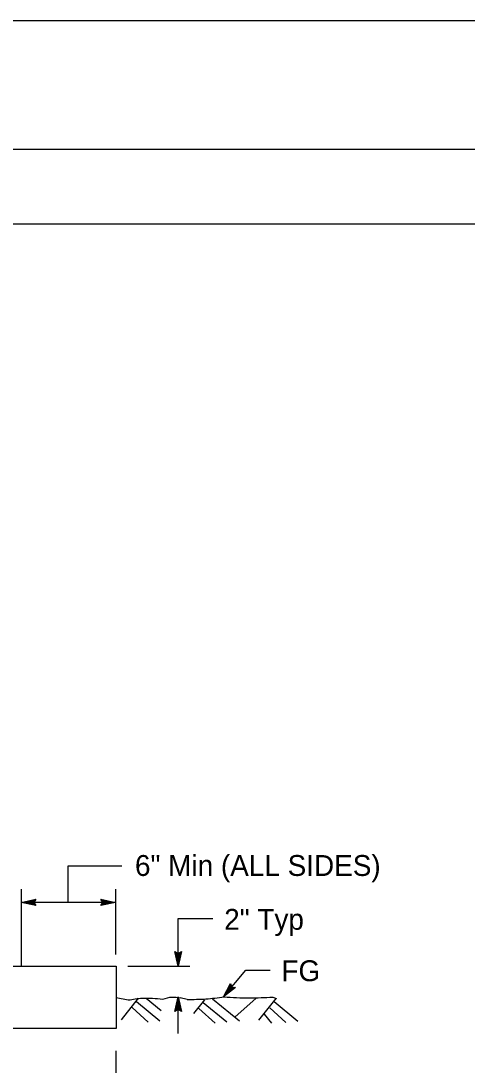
# Model space of a CAD drawing. Extents: x -893 to 867, y -474 to 712.
# Drawn here: x 6.9 to 156.6, y 361.9 to 712 of the extents above; entities that cross this region are included whole.
import ezdxf

# ---------------------------------------------------------------- set-up
doc = ezdxf.new("R2010")
doc.units = 0
for name, color, linetype in [('10 Sheet Format', 7, 'Continuous'), ('56 Stage 3 Anno', 7, 'Continuous'), ('57 Undefined', 7, 'Continuous'), ('60 Nongeo Data', 7, 'Continuous'), ('border_PLOTTING-ELEMENTS', 7, 'Continuous'), ('border_rw_22x34_Cut_Lines', 7, 'Continuous'), ('border_SHEET', 7, 'Continuous')]:
    doc.layers.add(name, color=color, linetype=linetype)

msp = doc.modelspace()

# ---------------------------------------------------------------- linework, layer by layer
at = {"layer": '10 Sheet Format'}
msp.add_lwpolyline([(-893.45, -474.04), (866.55, -474.04), (866.55, 711.96), (-893.45, 711.96)], close=True, dxfattribs=at)
at = {"layer": '56 Stage 3 Anno'}
for p, q in [((22.84, 416.5), (22.84, 428.77)), ((22.84, 428.77), (40.86, 428.77)), ((38.65, 420.88), (38.65, 399)), ((7.03, 416.5), (11.95, 417.59)), ((8.17, 416.5), (11.76, 417.3)), ((9.29, 416.5), (11.61, 417.01)), ((10.43, 416.5), (11.42, 416.72)), ((11.95, 417.59), (11.29, 416.5)), ((11.95, 417.59), (11.95, 417.59)), ((34.38, 416.5), (33.73, 417.6)), ((33.73, 417.6), (33.73, 417.6)), ((33.73, 417.6), (38.65, 416.5)), ((33.9, 417.31), (37.52, 416.5)), ((34.1, 417.01), (36.38, 416.5)), ((34.24, 416.73), (35.25, 416.5)), ((11.95, 415.4), (7.03, 416.5)), ((7.03, 416.5), (7.03, 416.5)), ((38.65, 416.5), (7.03, 416.5)), ((11.77, 415.69), (8.16, 416.5)), ((11.58, 415.99), (9.29, 416.5)), ((11.44, 416.27), (10.43, 416.5)), ((11.29, 416.5), (11.95, 415.4)), ((11.95, 415.4), (11.95, 415.4)), ((38.65, 416.5), (33.73, 415.41)), ((33.73, 415.41), (34.38, 416.5)), ((33.73, 415.41), (33.73, 415.41)), ((37.51, 416.5), (33.92, 415.7)), ((36.38, 416.5), (34.07, 415.99)), ((35.25, 416.5), (34.26, 416.28)), ((38.65, 416.5), (38.65, 416.5)), ((59.71, 395.13), (59.71, 411.05)), ((59.71, 411.05), (71.32, 411.05)), ((59.71, 395.13), (58.62, 400.05)), ((58.62, 400.05), (58.62, 400.05)), ((58.62, 400.05), (59.71, 399.4)), ((59.7, 396.27), (58.91, 399.86)), ((59.71, 397.4), (59.2, 399.72)), ((59.71, 398.53), (59.49, 399.52)), ((59.71, 399.4), (60.81, 400.05)), ((60.81, 400.05), (59.71, 395.13)), ((60.51, 399.88), (59.71, 396.27)), ((60.22, 399.68), (59.71, 397.4)), ((59.94, 399.54), (59.71, 398.53)), ((60.81, 400.05), (60.81, 400.05)), ((59.71, 395.13), (59.71, 395.13)), ((74.91, 384.86), (82.4, 393.77)), ((82.4, 393.77), (90.52, 393.77)), ((74.9, 384.86), (77.24, 389.32)), ((75.64, 385.73), (77.34, 388.99)), ((76.36, 386.59), (77.47, 388.69)), ((77.24, 389.32), (77.24, 389.32)), ((77.24, 389.32), (77.65, 388.12)), ((78.91, 387.91), (74.9, 384.86)), ((78.58, 387.96), (75.63, 385.72)), ((78.23, 388.01), (76.36, 386.59)), ((77.1, 387.46), (77.57, 388.36)), ((77.92, 388.08), (77.1, 387.46)), ((77.65, 388.12), (78.91, 387.91)), ((78.91, 387.91), (78.91, 387.91)), ((58.61, 379.89), (59.71, 384.81)), ((58.9, 380.07), (59.71, 383.68)), ((59.2, 380.26), (59.71, 382.54)), ((59.71, 384.81), (59.71, 384.81)), ((59.71, 384.81), (60.8, 379.89)), ((59.71, 372.54), (59.71, 384.81)), ((59.71, 383.67), (60.5, 380.08)), ((59.71, 382.54), (60.22, 380.23)), ((74.9, 384.86), (74.9, 384.86)), ((59.71, 380.54), (58.61, 379.89)), ((58.61, 379.89), (58.61, 379.89)), ((59.48, 380.4), (59.71, 381.41)), ((59.71, 381.41), (59.92, 380.42)), ((60.8, 379.89), (59.71, 380.54)), ((60.8, 379.89), (60.8, 379.89)), ((38.9, 320.76), (38.9, 366.7))]:
    msp.add_line(p, q, dxfattribs=at)
at = {"layer": '60 Nongeo Data'}
for p, q in [((7.03, 420.88), (7.03, 395.13)), ((-198.54, 395.13), (38.9, 395.13)), ((38.9, 395.13), (38.9, 374.21)), ((42.84, 395.13), (63.65, 395.13)), ((38.87, 384.59), (42.98, 383.78)), ((46.25, 384.4), (40.53, 377.12)), ((45.68, 383.3), (53.6, 376.77)), ((48.95, 384.37), (54, 380.21)), ((62.75, 383.97), (60.39, 384.55)), ((68.52, 383.86), (64.88, 379.23)), ((68.11, 382.96), (76.04, 376.44)), ((71.22, 384.17), (80.25, 376.74)), ((85.72, 384.29), (78.79, 378.12)), ((92.45, 384.32), (86.67, 376.96)), ((91.4, 384.75), (92.71, 384.25)), ((91.88, 383.22), (99.81, 376.69)), ((44.23, 381.27), (49.64, 376.34)), ((66.66, 380.93), (72.07, 376)), ((88.51, 379.07), (91.05, 375.96)), ((90.43, 381.19), (95.85, 376.26)), ((38.9, 374.21), (-191.98, 374.21))]:
    msp.add_line(p, q, dxfattribs=at)
for points in [[(42.98, 383.78), (47.67, 384.38), (54.53, 384.06)], [(54.53, 384.06), (57.63, 384.76), (60.39, 384.55)], [(62.75, 383.97), (68.98, 384.14), (75.06, 384.83)], [(75.06, 384.83), (83.56, 384.47), (91.4, 384.75)]]:
    msp.add_spline(points, degree=3, dxfattribs=at)
at = {"layer": 'border_PLOTTING-ELEMENTS'}
for points in [[(-893.45, -474.04), (866.55, -474.04), (866.55, 711.96), (-893.45, 711.96)], [(-863.45, 668.96), (836.55, 668.96), (836.55, -431.04), (-863.45, -431.04)]]:
    msp.add_lwpolyline(points, close=True, dxfattribs=at)
at = {"layer": 'border_rw_22x34_Cut_Lines'}
msp.add_lwpolyline([(-863.45, 668.96), (836.55, 668.96), (836.55, -431.04), (-863.45, -431.04)], close=True, dxfattribs=at)
at = {"layer": 'border_SHEET'}
msp.add_line((-813.45, 643.96), (811.55, 643.96), dxfattribs=at)

# ---------------------------------------------------------------- texts
at = {"layer": '57 Undefined'}
for s, p in [('6" Min (ALL SIDES)', (45.22, 425.35)), ('2" Typ', (75.14, 407.3)), ('FG', (94.34, 390.07))]:
    msp.add_text(s, height=7, dxfattribs=at).set_placement(p)

doc.saveas('drawing.dxf')
